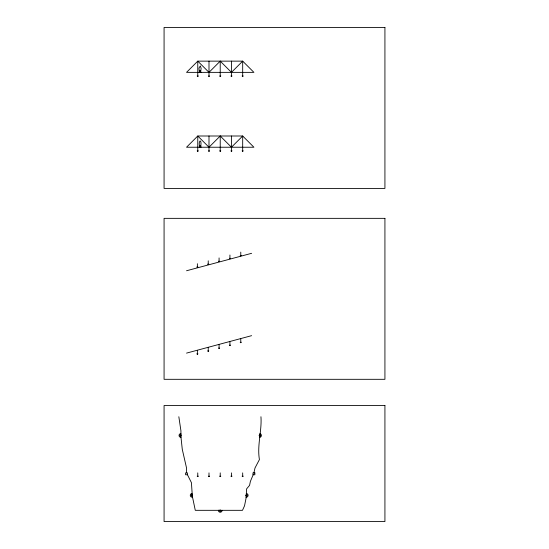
<?xml version="1.0" encoding="UTF-8"?>
<svg xmlns="http://www.w3.org/2000/svg" width="549" height="549" viewBox="0 0 549 549"><rect width="100%" height="100%" fill="white"/><g stroke="black" fill="none" stroke-linecap="round" stroke-linejoin="round"><path stroke-width="0.82" d="M199.795 72.365L200.076 70.54L200.152 72.365M199.795 147.235L200.076 145.403L200.152 147.235M199.356 72.365L198.978 68.069L200.344 65.942L201.119 68.296L200.694 71.741L201.044 72.365M199.356 147.235C199.616 144.929 198.56 142.596 200.09 140.867C201.867 141.827 200.385 145.512 201.044 147.235M253.913 472.888L255.004 467.995L259.416 459.575C256.966 445.287 261.983 430.903 260.947 416.739M253.164 474.761L250.371 481.439L249.575 485.364L246.645 488.83L246.014 498.451L244.525 505.835L242.486 510.323L195.279 510.323L192.342 496.262L191.423 482.667L187.47 474.761L187.47 472.888L185.596 472.888L185.596 474.761L187.47 474.761M197.764 72.365L197.764 61.138L208.997 72.365L220.224 61.138L231.452 72.365L242.685 61.138L253.913 72.365L186.536 72.365L197.764 61.138L242.685 61.138L242.685 72.365M197.764 147.235L197.764 136.001L208.997 147.235L220.224 136.001L231.452 147.235L242.685 136.001L253.913 147.235L186.536 147.235L197.764 136.001L242.685 136.001L242.685 147.235M197.201 75.988L197.764 76.483L198.326 75.988M208.435 75.988L208.997 76.483L209.553 75.988M219.662 75.988L220.224 76.483L220.787 75.988M230.889 75.988L231.452 76.483L232.014 75.988M242.123 75.988L242.685 76.483L243.248 75.988M197.201 150.851L197.764 151.352L198.326 150.851M208.435 150.851L208.997 151.352L209.553 150.851M219.662 150.851L220.224 151.352L220.787 150.851M230.889 150.851L231.452 151.352L232.014 150.851M242.123 150.851L242.685 151.352L243.248 150.851M196.823 266.979L197.379 267.473L197.942 266.979M207.666 264.076L208.229 264.57L208.792 264.076M218.516 261.166L219.078 261.66L219.641 261.166M229.358 258.263L229.921 258.757L230.484 258.263M240.208 255.354L240.771 255.848L241.334 255.354M196.823 353.824L197.379 354.318L197.942 353.824M207.666 350.914L208.229 351.415L208.792 350.914M218.516 348.011L219.078 348.505L219.641 348.011M229.358 345.101L229.921 345.596L230.484 345.101M240.208 342.199L240.771 342.693L241.334 342.199M197.201 476.134L197.764 476.635L198.326 476.134M208.435 476.134L208.997 476.635L209.553 476.134M219.662 476.134L220.224 476.635L220.787 476.134M230.889 476.134L231.452 476.635L232.014 476.134M242.123 476.134L242.685 476.635L243.248 476.134M186.536 270.76L251.614 253.315M186.536 353.11L251.614 335.665M178.837 416.739L180.923 430.787L180.923 436.668L182.282 449.377L186.536 467.995L186.536 472.888M242.685 72.743L242.685 76.483M242.685 147.606L242.685 151.352M242.685 472.888L242.685 476.635M240.771 252.108L240.771 255.848M240.771 338.946L240.771 342.693M231.452 61.138L231.452 72.365M231.452 72.743L231.452 76.483M231.452 136.001L231.452 147.235M231.452 147.606L231.452 151.352M231.452 472.888L231.452 476.635M229.921 255.011L229.921 258.757M229.921 341.855L229.921 345.596M220.224 61.138L220.224 72.365M220.224 72.743L220.224 76.483M220.224 136.001L220.224 147.235M220.224 147.606L220.224 151.352M220.224 472.888L220.224 476.635M219.078 257.92L219.078 261.66M219.078 344.765L219.078 348.505M208.997 61.138L208.997 72.365M208.997 72.743L208.997 76.483M208.997 136.001L208.997 147.235M208.997 147.606L208.997 151.352M208.997 472.888L208.997 476.635M208.229 260.83L208.229 264.57M208.229 347.668L208.229 351.415M197.764 72.743L197.764 76.483M197.764 147.606L197.764 151.352M197.764 472.888L197.764 476.635M197.379 263.733L197.379 267.473M197.379 350.578L197.379 354.318M259.704 434.54A0.933 0.933 0 0 1 259.526 436.393M180.923 436.393A0.933 0.933 0 0 1 179.983 435.46A0.933 0.933 0 0 1 180.923 434.52M222.091 510.323A1.873 1.873 0 0 1 220.149 512.258A1.873 1.873 0 0 1 218.365 510.179M192.342 496.262A0.933 0.933 0 0 1 191.224 495.473A0.933 0.933 0 0 1 192.095 494.416M246.281 494.416A0.933 0.933 0 0 1 247.153 495.411A0.933 0.933 0 0 1 246.158 496.282M192.534 497.181A1.873 1.873 0 0 1 190.297 495.596A1.873 1.873 0 0 1 192.04 493.482M246.343 493.482A1.873 1.873 0 0 1 248.086 495.473A1.873 1.873 0 0 1 246.096 497.216M259.794 433.607A1.873 1.873 0 0 1 261.393 435.631A1.873 1.873 0 0 1 259.444 437.327M180.992 437.327A1.873 1.873 0 0 1 179.049 435.494A1.873 1.873 0 0 1 180.923 433.586M180.546 435.432C181.458 436.654 181.314 434.149 180.552 435.405M191.779 495.322C192.774 496.502 192.411 494.052 191.786 495.267M245.842 495.322C246.844 496.495 246.48 494.073 245.856 495.267M259.155 435.432C260.137 436.627 259.828 434.122 259.155 435.405M219.847 510.35C220.794 511.593 220.478 509.06 219.854 510.33M384.924 27.45L164.076 27.45L164.076 188.41L384.924 188.41L384.924 27.45M384.924 218.351L164.076 218.351L164.076 379.311L384.924 379.311L384.924 218.351M384.924 405.512L164.076 405.512L164.076 521.55L384.924 521.55L384.924 405.512M254.846 472.888L252.979 472.888L252.979 474.761L254.846 474.761L254.846 472.888M221.158 510.357L219.291 510.289A0.933 0.933 0 0 0 220.183 511.325A0.933 0.933 0 0 0 221.158 510.357"/></g></svg>
